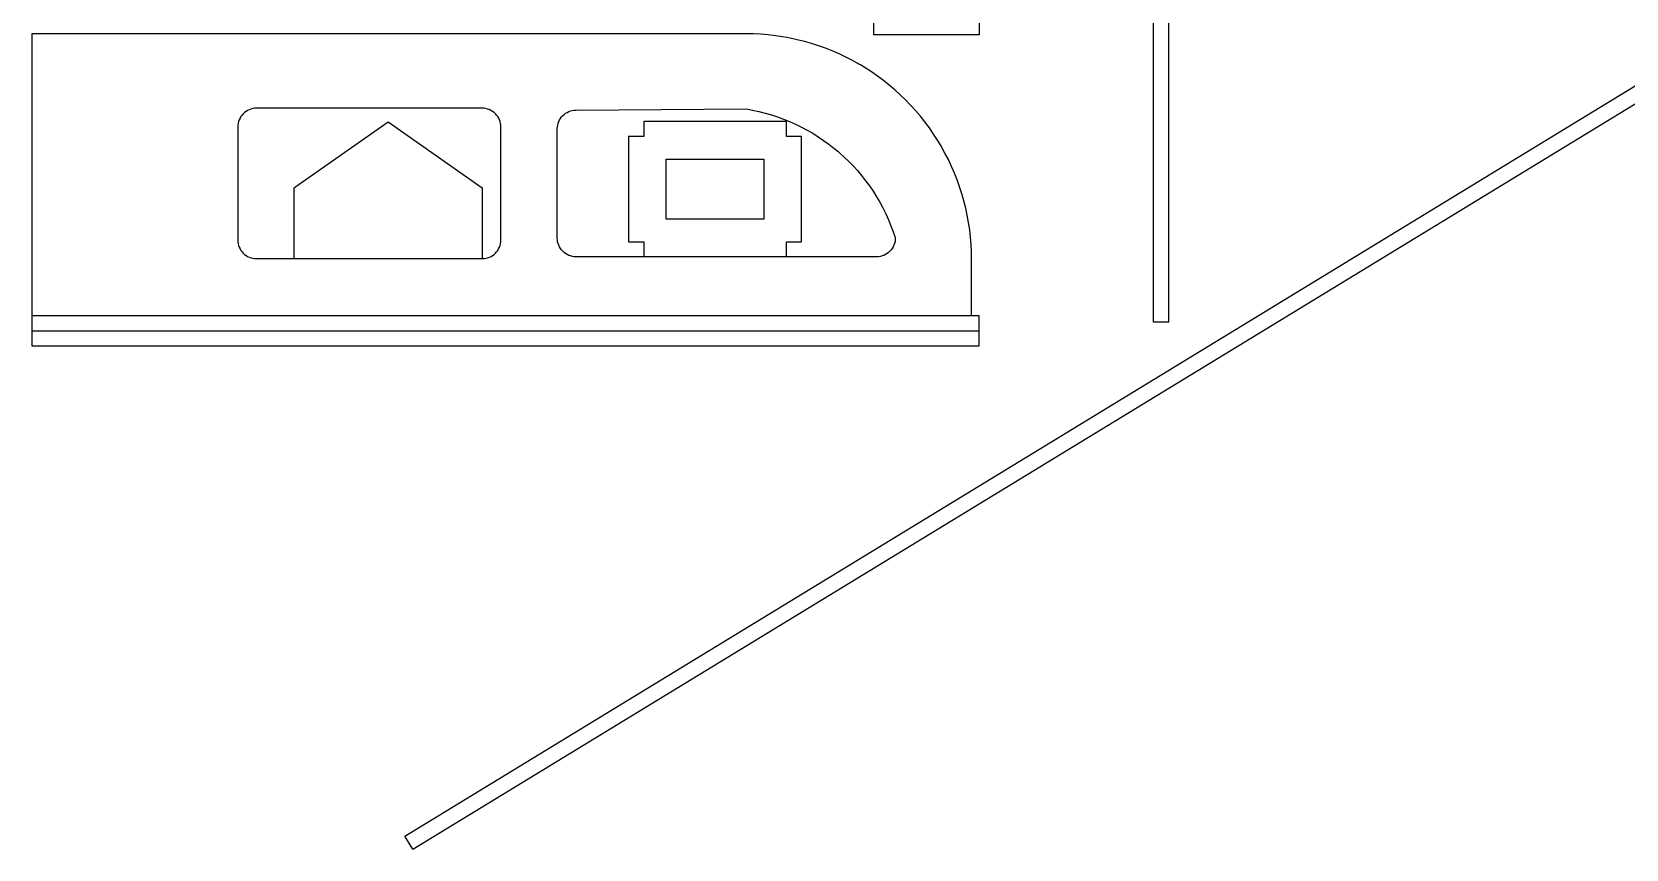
# Model space of a CAD drawing. Extents: x 4 to 852, y 115 to 636.
# Drawn here: x 4.1 to 428.3, y 115.1 to 332.5 of the extents above; entities that cross this region are included whole.
import ezdxf

# ---------------------------------------------------------------- set-up
doc = ezdxf.new("R2010")
doc.units = 0

msp = doc.modelspace()

# ---------------------------------------------------------------- linework, layer by layer
for p, q in [((228.132008, 331.72717), (228.132008, 335.727165)), ((256.131972, 335.727165), (256.131972, 331.72717)), ((194.13205, 331.98417), (4.132289, 331.98417)), ((4.132289, 331.98417), (4.132289, 256.984258)), ((194.62505, 331.98417), (194.13205, 331.98417)), ((196.104048, 331.951769), (194.62505, 331.98417)), ((198.071045, 331.854868), (196.104048, 331.951769)), ((200.029042, 331.693568), (198.071045, 331.854868)), ((201.98104, 331.46867), (200.029042, 331.693568)), ((203.920039, 331.18037), (201.98104, 331.46867)), ((205.847034, 330.829271), (203.920039, 331.18037)), ((207.761033, 330.415571), (205.847034, 330.829271)), ((256.131972, 331.72717), (228.132008, 331.72717)), ((209.66103, 329.939671), (207.761033, 330.415571)), ((211.545027, 329.402173), (209.66103, 329.939671)), ((213.408025, 328.803274), (211.545027, 329.402173)), ((215.254023, 328.143573), (213.408025, 328.803274)), ((217.078021, 327.423275), (215.254023, 328.143573)), ((218.879019, 326.643075), (217.078021, 327.423275)), ((220.656017, 325.803077), (218.879019, 326.643075)), ((222.407014, 324.903879), (220.656017, 325.803077)), ((223.706013, 324.192378), (222.407014, 324.903879)), ((224.132013, 323.945678), (223.706013, 324.192378)), ((224.558013, 323.699179), (224.132013, 323.945678)), ((225.824011, 322.931481), (224.558013, 323.699179)), ((227.478009, 321.864183), (225.824011, 322.931481)), ((229.094005, 320.745084), (227.478009, 321.864183)), ((230.671005, 319.575286), (229.094005, 320.745084)), ((232.207002, 318.355785), (230.671005, 319.575286)), ((233.700001, 317.087787), (232.207002, 318.355785)), ((235.150998, 315.772389), (233.700001, 317.087787)), ((236.557998, 314.41049), (235.150998, 315.772389)), ((237.918994, 313.003692), (236.557998, 314.41049)), ((59.761118, 309.981445), (59.510719, 309.569145)), ((60.049019, 310.366345), (59.761118, 309.981445)), ((60.37162, 310.721344), (60.049019, 310.366345)), ((60.726619, 311.044143), (60.37162, 310.721344)), ((61.111619, 311.331842), (60.726619, 311.044143)), ((61.523918, 311.582442), (61.111619, 311.331842)), ((61.960917, 311.792942), (61.523918, 311.582442)), ((62.420415, 311.961042), (61.960917, 311.792942)), ((62.899615, 312.084242), (62.420415, 311.961042)), ((63.396015, 312.16004), (62.899615, 312.084242)), ((63.779414, 312.185943), (63.396015, 312.16004)), ((63.907213, 312.185943), (63.779414, 312.185943)), ((123.907139, 312.185943), (63.907213, 312.185943)), ((124.031149, 312.185943), (123.907139, 312.185943)), ((124.401147, 312.161442), (124.031149, 312.185943)), ((124.887147, 312.088841), (124.401147, 312.161442)), ((125.361147, 311.969842), (124.887147, 312.088841)), ((125.820146, 311.805242), (125.361147, 311.969842)), ((126.261147, 311.596743), (125.820146, 311.805242)), ((126.681146, 311.345741), (126.261147, 311.596743)), ((127.076145, 311.053543), (126.681146, 311.345741)), ((127.355145, 310.808844), (127.076145, 311.053543)), ((127.443145, 310.721344), (127.355145, 310.808844)), ((127.530146, 310.633944), (127.443145, 310.721344)), ((127.775144, 310.354642), (127.530146, 310.633944)), ((128.067143, 309.959942), (127.775144, 310.354642)), ((128.318143, 309.540245), (128.067143, 309.959942)), ((144.771281, 309.486305), (145.05828, 309.870402)), ((145.05828, 309.870402), (145.38128, 310.224803)), ((145.38128, 310.224803), (145.735282, 310.547203)), ((145.735282, 310.547203), (146.119279, 310.835101)), ((146.119279, 310.835101), (146.53128, 311.085801)), ((146.53128, 311.085801), (146.967278, 311.297201)), ((146.967278, 311.297201), (147.424279, 311.4666)), ((147.424279, 311.4666), (147.901277, 311.591599)), ((147.901277, 311.591599), (148.397278, 311.669702)), ((148.397278, 311.669702), (148.779277, 311.6977)), ((148.779277, 311.6977), (148.907277, 311.698494)), ((148.907277, 311.698494), (194.13205, 311.984193)), ((194.13205, 311.984193), (194.56005, 311.914994)), ((194.56005, 311.914994), (195.840047, 311.677594)), ((195.840047, 311.677594), (197.533045, 311.312896)), ((197.533045, 311.312896), (199.208043, 310.890497)), ((199.208043, 310.890497), (200.867042, 310.411096)), ((200.867042, 310.411096), (202.506038, 309.875498)), ((202.506038, 309.875498), (204.124038, 309.284298)), ((239.235993, 311.552796), (237.918994, 313.003692)), ((240.503991, 310.058897), (239.235993, 311.552796)), ((241.723991, 308.523199), (240.503991, 310.058897)), ((58.933021, 307.697046), (58.907224, 307.313647)), ((58.907224, 307.313647), (58.907224, 307.185948)), ((58.907224, 307.185948), (58.907224, 277.185991)), ((59.008721, 308.193547), (58.933021, 307.697046)), ((59.131921, 308.672746), (59.008721, 308.193547)), ((59.300119, 309.132044), (59.131921, 308.672746)), ((59.510719, 309.569145), (59.300119, 309.132044)), ((74.332895, 291.339797), (98.907165, 308.547776)), ((98.907165, 308.547776), (123.907134, 291.0417)), ((128.526145, 309.099246), (128.318143, 309.540245)), ((128.691144, 308.640046), (128.526145, 309.099246)), ((128.810143, 308.165945), (128.691144, 308.640046)), ((128.883144, 307.680047), (128.810143, 308.165945)), ((128.907141, 307.309347), (128.883144, 307.680047)), ((128.907141, 307.185948), (128.907141, 307.309347)), ((128.907141, 277.185991), (128.907141, 307.185948)), ((143.907225, 306.698407), (143.908283, 306.825907)), ((143.907225, 277.673432), (143.907225, 306.698407)), ((143.908283, 306.825907), (143.936281, 307.208306)), ((143.936281, 307.208306), (144.014283, 307.703407)), ((144.014283, 307.703407), (144.139283, 308.181204)), ((144.139283, 308.181204), (144.308282, 308.639306)), ((144.308282, 308.639306), (144.520282, 309.075103)), ((144.520282, 309.075103), (144.771281, 309.486305)), ((204.897035, 308.673299), (166.897085, 308.673299)), ((166.897085, 308.673299), (166.897085, 304.673304)), ((204.124038, 309.284298), (205.718036, 308.638099)), ((204.897035, 304.673304), (204.897035, 308.673299)), ((205.718036, 308.638099), (207.290032, 307.9376)), ((207.290032, 307.9376), (208.838031, 307.1833)), ((208.838031, 307.1833), (210.358028, 306.376102)), ((210.358028, 306.376102), (211.850028, 305.516501)), ((211.850028, 305.516501), (213.314026, 304.605103)), ((242.892988, 306.946702), (241.723991, 308.523199)), ((244.012986, 305.330703), (242.892988, 306.946702)), ((166.897085, 304.673304), (162.89709, 304.673304)), ((162.89709, 304.673304), (162.89709, 276.673335)), ((208.89703, 304.673304), (204.897035, 304.673304)), ((208.89703, 276.673335), (208.89703, 304.673304)), ((213.314026, 304.605103), (214.746024, 303.642804)), ((214.746024, 303.642804), (216.147022, 302.630006)), ((216.147022, 302.630006), (217.51402, 301.567507)), ((217.51402, 301.567507), (218.51802, 300.739408)), ((245.078986, 303.676104), (244.012986, 305.330703)), ((245.846985, 302.411207), (245.078986, 303.676104)), ((246.092984, 301.984207), (245.846985, 302.411207)), ((246.339986, 301.557207), (246.092984, 301.984207)), ((247.050984, 300.259909), (246.339986, 301.557207)), ((172.897076, 298.673311), (198.897044, 298.673311)), ((172.897076, 282.673331), (172.897076, 298.673311)), ((198.897044, 298.673311), (198.897044, 282.673331)), ((218.51802, 300.739408), (218.847018, 300.455708)), ((218.847018, 300.455708), (219.175019, 300.17221)), ((219.175019, 300.17221), (220.140017, 299.29861)), ((220.140017, 299.29861), (221.389015, 298.099711)), ((221.389015, 298.099711), (222.594013, 296.860713)), ((247.950981, 298.508311), (247.050984, 300.259909)), ((248.789982, 296.731113), (247.950981, 298.508311)), ((222.594013, 296.860713), (223.754014, 295.582515)), ((223.754014, 295.582515), (224.868012, 294.266816)), ((224.868012, 294.266816), (225.935011, 292.914619)), ((225.935011, 292.914619), (226.954008, 291.52722)), ((249.570981, 294.929916), (248.789982, 296.731113)), ((250.29198, 293.105818), (249.570981, 294.929916)), ((250.950979, 291.260819), (250.29198, 293.105818)), ((73.907202, 291.043621), (74.332101, 291.34112)), ((73.907202, 272.186033), (73.907202, 291.043621)), ((74.332101, 291.34112), (74.332895, 291.339797)), ((123.907134, 291.0417), (123.907134, 272.185901)), ((226.954008, 291.52722), (227.925009, 290.106023)), ((227.925009, 290.106023), (228.846006, 288.652224)), ((228.846006, 288.652224), (229.717006, 287.167226)), ((251.549977, 289.396123), (250.950979, 291.260819)), ((252.087977, 287.513324), (251.549977, 289.396123)), ((229.717006, 287.167226), (230.536004, 285.652229)), ((230.536004, 285.652229), (231.303003, 284.10863)), ((252.563975, 285.614028), (252.087977, 287.513324)), ((252.975976, 283.699929), (252.563975, 285.614028)), ((198.897044, 282.673331), (172.897076, 282.673331)), ((231.303003, 284.10863), (232.018002, 282.537632)), ((232.018002, 282.537632), (232.679002, 280.940434)), ((232.679002, 280.940434), (233.285, 279.318344)), ((253.327975, 281.772132), (252.975976, 283.699929)), ((253.616976, 279.832429), (253.327975, 281.772132)), ((58.907224, 277.185991), (58.907224, 277.058197)), ((58.907224, 277.058197), (58.933021, 276.674684)), ((58.933021, 276.674684), (59.008721, 276.178194)), ((59.008721, 276.178194), (59.131921, 275.698981)), ((59.131921, 275.698981), (59.300119, 275.239692)), ((128.514133, 275.239692), (128.682132, 275.698981)), ((128.682132, 275.698981), (128.805131, 276.178194)), ((128.805131, 276.178194), (128.881133, 276.674684)), ((128.881133, 276.674684), (128.907141, 277.058197)), ((128.907141, 277.058197), (128.907141, 277.185991)), ((143.907225, 277.55003), (143.907225, 277.673432)), ((143.932228, 277.17935), (143.907225, 277.55003)), ((144.004226, 276.693443), (143.932228, 277.17935)), ((144.124228, 276.219337), (144.004226, 276.693443)), ((144.288227, 275.760153), (144.124228, 276.219337)), ((144.496226, 275.319146), (144.288227, 275.760153)), ((162.89709, 276.673335), (166.897085, 276.673335)), ((166.897085, 276.673335), (166.897085, 272.673342)), ((204.897035, 272.673342), (204.897035, 276.673335)), ((204.897035, 276.673335), (208.89703, 276.673335)), ((233.481114, 275.765048), (233.278116, 275.324332)), ((233.285, 279.318344), (233.705999, 278.086525)), ((233.639115, 276.223649), (233.481114, 275.765048)), ((233.753113, 276.69683), (233.639115, 276.223649)), ((233.705999, 278.086525), (233.835999, 277.672929)), ((233.818114, 277.181043), (233.753113, 276.69683)), ((233.838116, 277.55003), (233.818114, 277.181043)), ((233.835999, 277.672929), (233.838116, 277.55003)), ((253.841975, 277.882135), (253.616976, 279.832429)), ((254.002973, 275.92303), (253.841975, 277.882135)), ((254.099975, 273.956544), (254.002973, 275.92303)), ((59.300119, 275.239692), (59.510719, 274.802601)), ((59.510719, 274.802601), (59.761118, 274.39038)), ((59.761118, 274.39038), (60.049019, 274.005386)), ((60.049019, 274.005386), (60.37162, 273.650395)), ((60.37162, 273.650395), (60.726619, 273.327577)), ((60.726619, 273.327577), (61.111619, 273.039896)), ((61.111619, 273.039896), (61.523918, 272.789389)), ((61.523918, 272.789389), (61.960917, 272.578886)), ((61.960917, 272.578886), (62.420415, 272.410691)), ((62.420415, 272.410691), (62.899615, 272.287501)), ((62.899615, 272.287501), (63.396015, 272.211698)), ((63.396015, 272.211698), (63.779414, 272.186033)), ((63.779414, 272.186033), (63.907213, 272.186033)), ((63.907213, 272.186033), (123.907139, 272.186033)), ((123.907139, 272.186033), (124.035139, 272.186033)), ((124.035139, 272.186033), (124.418139, 272.211698)), ((124.418139, 272.211698), (124.915137, 272.287501)), ((124.915137, 272.287501), (125.394135, 272.410691)), ((125.394135, 272.410691), (125.853137, 272.578886)), ((125.853137, 272.578886), (126.290135, 272.789389)), ((126.290135, 272.789389), (126.703136, 273.039896)), ((126.703136, 273.039896), (127.087136, 273.327577)), ((127.087136, 273.327577), (127.443135, 273.650395)), ((127.443135, 273.650395), (127.765132, 274.005386)), ((127.765132, 274.005386), (128.053134, 274.39038)), ((128.053134, 274.39038), (128.304133, 274.802601)), ((128.304133, 274.802601), (128.514133, 275.239692)), ((144.747226, 274.899544), (144.496226, 275.319146)), ((145.039225, 274.50476), (144.747226, 274.899544)), ((145.283226, 274.225439), (145.039225, 274.50476)), ((145.371226, 274.137942), (145.283226, 274.225439)), ((145.458226, 274.050735), (145.371226, 274.137942)), ((145.738224, 273.805837), (145.458226, 274.050735)), ((146.133225, 273.513658), (145.738224, 273.805837)), ((146.553224, 273.262648), (146.133225, 273.513658)), ((146.993223, 273.054157), (146.553224, 273.262648)), ((147.453222, 272.889745), (146.993223, 273.054157)), ((147.926222, 272.77055), (147.453222, 272.889745)), ((148.413221, 272.697949), (147.926222, 272.77055)), ((148.783222, 272.673342), (148.413221, 272.697949)), ((148.907222, 272.673342), (148.783222, 272.673342)), ((228.90712, 272.673342), (148.907222, 272.673342)), ((229.029119, 272.673342), (228.90712, 272.673342)), ((229.39912, 272.697949), (229.029119, 272.673342)), ((229.882119, 272.770735), (229.39912, 272.697949)), ((230.353119, 272.890353), (229.882119, 272.770735)), ((230.810117, 273.055453), (230.353119, 272.890353)), ((231.247116, 273.264447), (230.810117, 273.055453)), ((231.664117, 273.516145), (231.247116, 273.264447)), ((232.054115, 273.80925), (231.664117, 273.516145)), ((232.331115, 274.054439), (232.054115, 273.80925)), ((232.417115, 274.141937), (232.331115, 274.054439)), ((232.504115, 274.229646), (232.417115, 274.141937)), ((232.744116, 274.509443), (232.504115, 274.229646)), ((233.032114, 274.90465), (232.744116, 274.509443)), ((233.278116, 275.324332), (233.032114, 274.90465)), ((254.131973, 272.477445), (254.099975, 273.956544)), ((254.131973, 271.984236), (254.131973, 272.477445)), ((254.131973, 256.984258), (254.131973, 271.984236)), ((256.131972, 256.984258), (4.132289, 256.984258)), ((4.132289, 256.984258), (4.132289, 248.984247)), ((256.131972, 252.984266), (256.131972, 256.984258)), ((4.132289, 252.984266), (256.131972, 252.984266)), ((256.131972, 248.984247), (256.131972, 252.984266)), ((4.132289, 248.984247), (256.131972, 248.984247))]:
    msp.add_line(p, q)
at = {"layer": 'VISIBLE'}
for p, q in [((302.485397, 255.259725), (302.485397, 630.112839)), ((306.602977, 255.259725), (306.602977, 630.112839)), ((103.365295, 118.596727), (850.275619, 573.963237)), ((105.469402, 115.145476), (852.379726, 570.511986)), ((306.602977, 255.259725), (302.485397, 255.259725)), ((105.469402, 115.145476), (103.365295, 118.596727))]:
    msp.add_line(p, q, dxfattribs=at)

doc.saveas('drawing.dxf')
